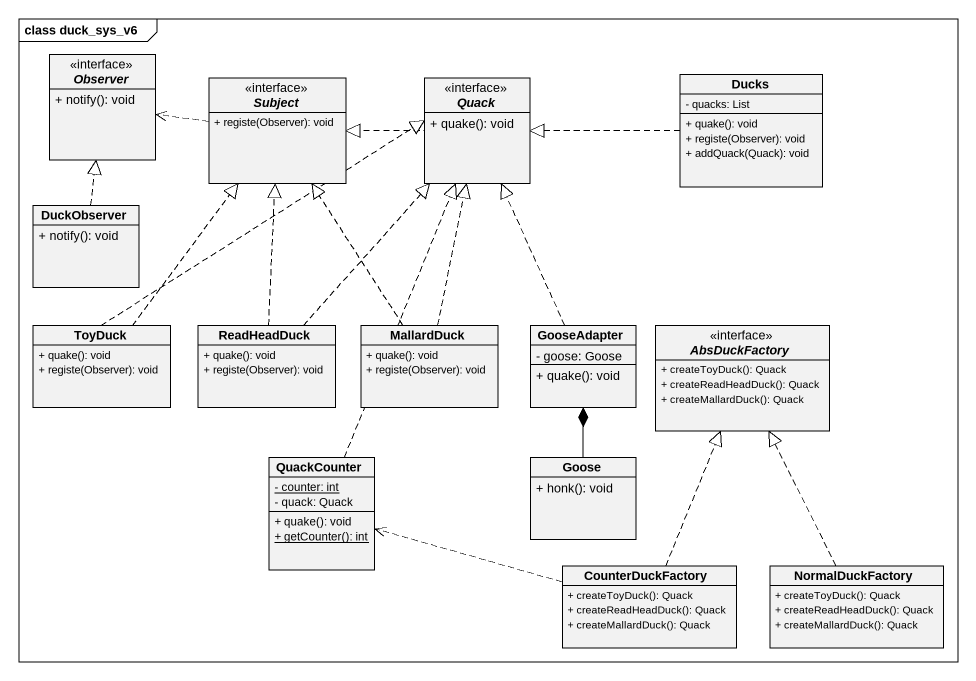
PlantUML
@startuml
mainframe class duck_sys_v6
hide circle
hide empty members
skinparam classAttributeIconSize 0
interface Observer {
  + notify(): void
}
interface Subject {
  + registe(Observer): void
}
interface Quack {
  + quake(): void
}
class Ducks {
  - quacks: List
  + quake(): void
  + registe(Observer): void
  + addQuack(Quack): void
}
class DuckObserver {
  + notify(): void
}
class ToyDuck {
  + quake(): void
  + registe(Observer): void
}
class ReadHeadDuck {
  + quake(): void
  + registe(Observer): void
}
class MallardDuck {
  + quake(): void
  + registe(Observer): void
}
class GooseAdapter {
  - goose: Goose
  + quake(): void
}
interface AbsDuckFactory {
  + createToyDuck(): Quack
  + createReadHeadDuck(): Quack
  + createMallardDuck(): Quack
}
class QuackCounter {
  {static} - counter: int
  - quack: Quack
  + quake(): void
  {static} + getCounter(): int
}
class Goose {
  + honk(): void
}
class CounterDuckFactory {
  + createToyDuck(): Quack
  + createReadHeadDuck(): Quack
  + createMallardDuck(): Quack
}
class NormalDuckFactory {
  + createToyDuck(): Quack
  + createReadHeadDuck(): Quack
  + createMallardDuck(): Quack
}
Subject .left.> Observer
Ducks .left.|> Subject
Ducks .left.|> Quack
DuckObserver .up.|> Observer
ToyDuck .up.|> Subject
ToyDuck .up.|> Quack
ReadHeadDuck .up.|> Subject
ReadHeadDuck .up.|> Quack
MallardDuck .up.|> Subject
MallardDuck .up.|> Quack
GooseAdapter .up.|> Quack
QuackCounter .up.|> Quack
Goose -up-* GooseAdapter
CounterDuckFactory .up.|> AbsDuckFactory
CounterDuckFactory .left.> QuackCounter
NormalDuckFactory .up.|> AbsDuckFactory
@enduml
